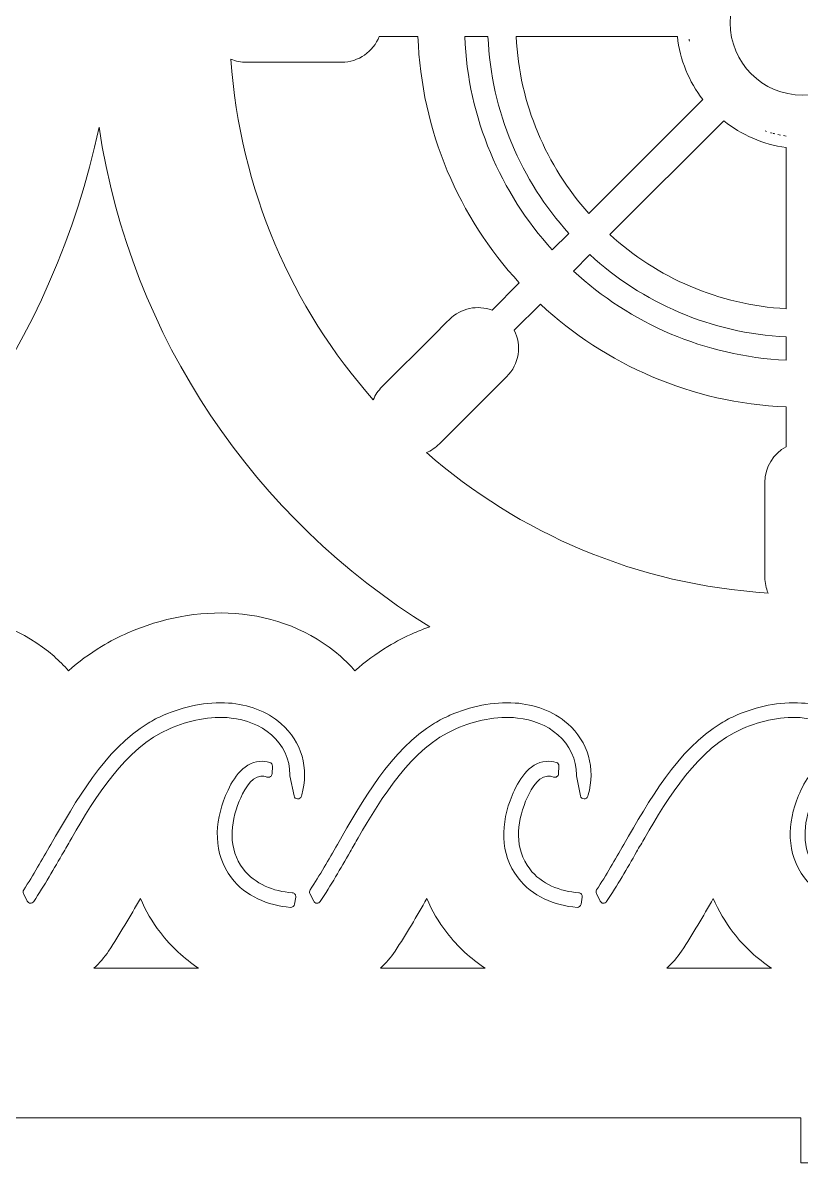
# Model space of a CAD drawing. Header units: millimetres. Extents: x -1460 to 1460, y -777 to 775.
# Drawn here: x -187.2 to -135.2, y 333 to 409.3 of the extents above; entities that cross this region are included whole.
import ezdxf

# ---------------------------------------------------------------- set-up
doc = ezdxf.new("R2010")
doc.units = ezdxf.units.MM
doc.header["$MEASUREMENT"] = 0
doc.layers.add('Camada 1', color=7, linetype='Continuous')

msp = doc.modelspace()

# ---------------------------------------------------------------- linework, layer by layer
at = {"layer": 'Camada 1', "color": 250, "lineweight": 20}
for points, knots in [([(-78.2431, 446.6045), (-78.2431, 446.6045), (-78.2464, 446.6045), (-78.2464, 446.6045), (-78.2464, 446.6045), (-78.2464, 446.6045), (-78.2465, 446.8754), (-78.2465, 446.8754), (-78.2465, 446.8754), (-182.8807, 476.215), (-287.6544, 476.1247), (-392.2509, 446.6045), (-392.2509, 446.6045), (-392.2509, 446.6045), (-392.2578, 432.6336), (-392.2578, 432.6336), (-392.2578, 432.6336), (-392.2578, 432.6336), (-392.2509, 432.6356), (-392.2509, 432.6356), (-392.2509, 432.6356), (-392.2509, 432.6356), (-392.2509, 423.3018), (-392.2509, 423.3018), (-392.2509, 423.3018), (-392.2509, 423.3018), (-389.2361, 423.3018), (-389.2361, 423.3018), (-389.2361, 423.3018), (-389.2361, 423.3018), (-389.2361, 407.36), (-389.2361, 407.36), (-389.2361, 407.36), (-389.2361, 407.36), (-389.2361, 396.8079), (-389.2361, 396.8079), (-389.2361, 396.8079), (-389.2361, 396.8079), (-389.2361, 373.2177), (-389.2361, 373.2177), (-389.2361, 373.2177), (-389.2361, 373.2177), (-389.2361, 367.2369), (-389.2361, 367.2369), (-389.2361, 367.2369), (-389.2361, 367.2369), (-392.1851, 367.2369), (-392.1851, 367.2369), (-392.1851, 367.2369), (-392.1851, 367.2369), (-392.1863, 367.235), (-392.1863, 367.235), (-392.1863, 367.235), (-392.1863, 367.235), (-392.1875, 367.2331), (-392.1875, 367.2331), (-392.1875, 367.2331), (-392.1875, 367.2331), (-392.1886, 367.2312), (-392.1886, 367.2312), (-392.1886, 367.2312), (-392.1886, 367.2312), (-392.1898, 367.2293), (-392.1898, 367.2293), (-392.1898, 367.2293), (-392.1898, 367.2293), (-392.191, 367.2274), (-392.191, 367.2274), (-392.191, 367.2274), (-392.191, 367.2274), (-392.1922, 367.2255), (-392.1922, 367.2255), (-392.1922, 367.2255), (-392.1922, 367.2255), (-392.1934, 367.2236), (-392.1934, 367.2236), (-392.1934, 367.2236), (-392.1934, 367.2236), (-392.1946, 367.2218), (-392.1946, 367.2218), (-392.1946, 367.2218), (-392.1946, 367.2218), (-392.1957, 367.2199), (-392.1957, 367.2199), (-392.1957, 367.2199), (-392.1957, 367.2199), (-392.1969, 367.218), (-392.1969, 367.218), (-392.1969, 367.218), (-392.1969, 367.218), (-392.1981, 367.2161), (-392.1981, 367.2161), (-392.1981, 367.2161), (-392.1981, 367.2161), (-392.1993, 367.2142), (-392.1993, 367.2142), (-392.1993, 367.2142), (-392.1993, 367.2142), (-392.2005, 367.2123), (-392.2005, 367.2123), (-392.2005, 367.2123), (-392.2005, 367.2123), (-392.2016, 367.2104), (-392.2016, 367.2104), (-392.2016, 367.2104), (-392.2016, 367.2104), (-392.2028, 367.2085), (-392.2028, 367.2085), (-392.2028, 367.2085), (-392.2028, 367.2085), (-392.204, 367.2066), (-392.204, 367.2066), (-392.204, 367.2066), (-392.204, 367.2066), (-392.2052, 367.2047), (-392.2052, 367.2047), (-392.2052, 367.2047), (-392.2052, 367.2047), (-392.2064, 367.2028), (-392.2064, 367.2028), (-392.2064, 367.2028), (-392.2064, 367.2028), (-392.2087, 367.1991), (-392.2087, 367.1991), (-392.2087, 367.1991), (-392.2087, 367.1991), (-392.2099, 367.1972), (-392.2099, 367.1972), (-392.2099, 367.1972), (-392.2099, 367.1972), (-392.2111, 367.1953), (-392.2111, 367.1953), (-392.2111, 367.1953), (-392.2111, 367.1953), (-392.2123, 367.1934), (-392.2123, 367.1934), (-392.2123, 367.1934), (-392.2123, 367.1934), (-392.2135, 367.1915), (-392.2135, 367.1915), (-392.2135, 367.1915), (-392.2135, 367.1915), (-392.2182, 367.1839), (-392.2182, 367.1839), (-392.2182, 367.1839), (-392.2182, 367.1839), (-392.2194, 367.182), (-392.2194, 367.182), (-392.2194, 367.182), (-392.2194, 367.182), (-392.2206, 367.1801), (-392.2206, 367.1801), (-392.2206, 367.1801), (-392.2206, 367.1801), (-392.2229, 367.1764), (-392.2229, 367.1764), (-392.2229, 367.1764), (-392.2229, 367.1764), (-392.2241, 367.1745), (-392.2241, 367.1745), (-392.2241, 367.1745), (-392.2241, 367.1745), (-392.2253, 367.1726), (-392.2253, 367.1726), (-392.2253, 367.1726), (-392.2253, 367.1726), (-392.2265, 367.1707), (-392.2265, 367.1707), (-392.2265, 367.1707), (-392.2265, 367.1707), (-392.2277, 367.1688), (-392.2277, 367.1688), (-392.2277, 367.1688), (-392.2277, 367.1688), (-392.2336, 367.1594), (-392.2336, 367.1594), (-392.2336, 367.1594), (-392.2336, 367.1594), (-392.2348, 367.1575), (-392.2348, 367.1575), (-392.2348, 367.1575), (-392.2348, 367.1575), (-392.236, 367.1556), (-392.236, 367.1556), (-392.236, 367.1556), (-392.236, 367.1556), (-392.2407, 367.148), (-392.2407, 367.148), (-392.2407, 367.148), (-392.2407, 367.148), (-392.2419, 367.1461), (-392.2419, 367.1461), (-392.2419, 367.1461), (-392.2419, 367.1461), (-392.2431, 367.1442), (-392.2431, 367.1442), (-392.2431, 367.1442), (-392.2431, 367.1442), (-392.2443, 367.1423), (-392.2443, 367.1423), (-392.2443, 367.1423), (-392.2443, 367.1423), (-392.2454, 367.1405), (-392.2454, 367.1405), (-392.2454, 367.1405), (-392.2454, 367.1405), (-392.2466, 367.1386), (-392.2466, 367.1386), (-392.2466, 367.1386), (-392.2466, 367.1386), (-392.2478, 367.1367), (-392.2478, 367.1367), (-392.2478, 367.1367), (-392.2478, 367.1367), (-392.249, 367.1348), (-392.249, 367.1348), (-392.249, 367.1348), (-392.249, 367.1348), (-392.2502, 367.1329), (-392.2502, 367.1329), (-392.2502, 367.1329), (-392.2502, 367.1329), (-392.2509, 367.1319), (-392.2509, 367.1319), (-392.2509, 367.1319), (-392.2509, 367.1319), (-392.2509, 367.1318), (-392.2509, 367.1318), (-392.2509, 367.1318), (-392.2509, 367.1318), (-392.2609, 367.1159), (-392.2609, 367.1159), (-392.2609, 367.1159), (-392.2609, 367.1159), (-392.2538, 358.9358), (-392.2538, 358.9358), (-392.2538, 358.9358), (-392.2538, 358.9358), (-392.2509, 358.939), (-392.2509, 358.939), (-392.2509, 358.939), (-392.2509, 358.939), (-392.2509, 350.9979), (-392.2509, 350.9979), (-392.2509, 350.9979), (-392.2509, 350.9979), (-392.2517, 350.9979), (-392.2517, 350.9979), (-392.2517, 350.9979), (-392.2517, 350.9979), (-392.2509, 350.0773), (-392.2509, 350.0773), (-392.2509, 350.0773), (-392.2509, 350.0773), (-392.2509, 332.9659), (-392.2509, 332.9659), (-392.2509, 332.9659), (-392.2509, 332.9659), (-389.236, 332.9659), (-389.236, 332.9659), (-389.236, 332.9659), (-389.236, 332.9659), (-389.236, 332.9518), (-389.236, 332.9518), (-389.236, 332.9518), (-389.236, 332.9518), (-335.236, 333.0523), (-335.236, 333.0523), (-335.236, 333.0523), (-335.236, 333.0523), (-335.236, 336.0523), (-335.236, 336.0523), (-335.236, 336.0523), (-335.236, 336.0523), (-235.2485, 336.0586), (-235.2485, 336.0586), (-235.2485, 336.0586), (-235.2485, 336.0586), (-135.261, 336.0523), (-135.261, 336.0523), (-135.261, 336.0523), (-135.261, 336.0523), (-135.261, 333.0523), (-135.261, 333.0523), (-135.261, 333.0523), (-135.261, 333.0523), (-86.2484, 333.0521), (-86.2484, 333.0521), (-86.2484, 333.0521), (-86.2484, 333.0521), (-86.2484, 332.9659), (-86.2484, 332.9659), (-86.2484, 332.9659), (-86.2484, 332.9659), (-78.2431, 332.9659), (-78.2431, 332.9659), (-78.2431, 332.9659), (-78.2431, 332.9659), (-78.2431, 359.3967), (-78.2431, 359.3967), (-78.2431, 359.3967), (-78.2431, 359.3967), (-78.2364, 367.1159), (-78.2364, 367.1159), (-78.2364, 367.1159), (-78.2364, 367.1159), (-78.2431, 367.1265), (-78.2431, 367.1265), (-78.2431, 367.1265), (-78.2431, 367.1265), (-78.2431, 367.1319), (-78.2431, 367.1319), (-78.2431, 367.1319), (-78.2431, 367.1319), (-78.3089, 367.2369), (-78.3089, 367.2369), (-78.3089, 367.2369), (-78.3089, 367.2369), (-78.3122, 367.2369), (-78.3122, 367.2369), (-78.3122, 367.2369), (-78.3122, 367.2369), (-78.3779, 367.3427), (-78.3779, 367.3427), (-78.3779, 367.3427), (-78.3779, 367.3427), (-81.2579, 367.3427), (-81.2579, 367.3427), (-81.2579, 367.3427), (-81.2579, 367.3427), (-81.2579, 373.2177), (-81.2579, 373.2177), (-81.2579, 373.2177), (-81.2579, 373.2177), (-81.2579, 396.8079), (-81.2579, 396.8079), (-81.2579, 396.8079), (-81.2579, 396.8079), (-81.2579, 407.36), (-81.2579, 407.36), (-81.2579, 407.36), (-81.2579, 407.36), (-81.2579, 423.3018), (-81.2579, 423.3018), (-81.2579, 423.3018), (-81.2579, 423.3018), (-78.2431, 423.3018), (-78.2431, 423.3018), (-78.2431, 423.3018), (-78.2431, 423.3018), (-78.2431, 432.9062), (-78.2431, 432.9062), (-78.2431, 432.9062), (-78.2431, 432.9062), (-78.2396, 432.9052), (-78.2396, 432.9052), (-78.2396, 432.9052), (-78.2396, 432.9052), (-78.2431, 439.9915), (-78.2431, 439.9915), (-78.2431, 439.9915), (-78.2431, 439.9915), (-78.2431, 446.6045), (-78.2431, 446.6045)], [0, 0, 0, 0, 0.0108696, 0.0108696, 0.0108696, 0.0108696, 0.0217391, 0.0217391, 0.0217391, 0.0217391, 0.0326087, 0.0326087, 0.0326087, 0.0326087, 0.0434783, 0.0434783, 0.0434783, 0.0434783, 0.0543478, 0.0543478, 0.0543478, 0.0543478, 0.0652174, 0.0652174, 0.0652174, 0.0652174, 0.076087, 0.076087, 0.076087, 0.076087, 0.0869565, 0.0869565, 0.0869565, 0.0869565, 0.0978261, 0.0978261, 0.0978261, 0.0978261, 0.1086957, 0.1086957, 0.1086957, 0.1086957, 0.1195652, 0.1195652, 0.1195652, 0.1195652, 0.1304348, 0.1304348, 0.1304348, 0.1304348, 0.1413043, 0.1413043, 0.1413043, 0.1413043, 0.1521739, 0.1521739, 0.1521739, 0.1521739, 0.1630435, 0.1630435, 0.1630435, 0.1630435, 0.173913, 0.173913, 0.173913, 0.173913, 0.1847826, 0.1847826, 0.1847826, 0.1847826, 0.1956522, 0.1956522, 0.1956522, 0.1956522, 0.2065217, 0.2065217, 0.2065217, 0.2065217, 0.2173913, 0.2173913, 0.2173913, 0.2173913, 0.2282609, 0.2282609, 0.2282609, 0.2282609, 0.2391304, 0.2391304, 0.2391304, 0.2391304, 0.25, 0.25, 0.25, 0.25, 0.2608696, 0.2608696, 0.2608696, 0.2608696, 0.2717391, 0.2717391, 0.2717391, 0.2717391, 0.2826087, 0.2826087, 0.2826087, 0.2826087, 0.2934783, 0.2934783, 0.2934783, 0.2934783, 0.3043478, 0.3043478, 0.3043478, 0.3043478, 0.3152174, 0.3152174, 0.3152174, 0.3152174, 0.326087, 0.326087, 0.326087, 0.326087, 0.3369565, 0.3369565, 0.3369565, 0.3369565, 0.3478261, 0.3478261, 0.3478261, 0.3478261, 0.3586957, 0.3586957, 0.3586957, 0.3586957, 0.3695652, 0.3695652, 0.3695652, 0.3695652, 0.3804348, 0.3804348, 0.3804348, 0.3804348, 0.3913043, 0.3913043, 0.3913043, 0.3913043, 0.4021739, 0.4021739, 0.4021739, 0.4021739, 0.4130435, 0.4130435, 0.4130435, 0.4130435, 0.423913, 0.423913, 0.423913, 0.423913, 0.4347826, 0.4347826, 0.4347826, 0.4347826, 0.4456522, 0.4456522, 0.4456522, 0.4456522, 0.4565217, 0.4565217, 0.4565217, 0.4565217, 0.4673913, 0.4673913, 0.4673913, 0.4673913, 0.4782609, 0.4782609, 0.4782609, 0.4782609, 0.4891304, 0.4891304, 0.4891304, 0.4891304, 0.5, 0.5, 0.5, 0.5, 0.5108696, 0.5108696, 0.5108696, 0.5108696, 0.5217391, 0.5217391, 0.5217391, 0.5217391, 0.5326087, 0.5326087, 0.5326087, 0.5326087, 0.5434783, 0.5434783, 0.5434783, 0.5434783, 0.5543478, 0.5543478, 0.5543478, 0.5543478, 0.5652174, 0.5652174, 0.5652174, 0.5652174, 0.576087, 0.576087, 0.576087, 0.576087, 0.5869565, 0.5869565, 0.5869565, 0.5869565, 0.5978261, 0.5978261, 0.5978261, 0.5978261, 0.6086957, 0.6086957, 0.6086957, 0.6086957, 0.6195652, 0.6195652, 0.6195652, 0.6195652, 0.6304348, 0.6304348, 0.6304348, 0.6304348, 0.6413043, 0.6413043, 0.6413043, 0.6413043, 0.6521739, 0.6521739, 0.6521739, 0.6521739, 0.6630435, 0.6630435, 0.6630435, 0.6630435, 0.673913, 0.673913, 0.673913, 0.673913, 0.6847826, 0.6847826, 0.6847826, 0.6847826, 0.6956522, 0.6956522, 0.6956522, 0.6956522, 0.7065217, 0.7065217, 0.7065217, 0.7065217, 0.7173913, 0.7173913, 0.7173913, 0.7173913, 0.7282609, 0.7282609, 0.7282609, 0.7282609, 0.7391304, 0.7391304, 0.7391304, 0.7391304, 0.75, 0.75, 0.75, 0.75, 0.7608696, 0.7608696, 0.7608696, 0.7608696, 0.7717391, 0.7717391, 0.7717391, 0.7717391, 0.7826087, 0.7826087, 0.7826087, 0.7826087, 0.7934783, 0.7934783, 0.7934783, 0.7934783, 0.8043478, 0.8043478, 0.8043478, 0.8043478, 0.8152174, 0.8152174, 0.8152174, 0.8152174, 0.826087, 0.826087, 0.826087, 0.826087, 0.8369565, 0.8369565, 0.8369565, 0.8369565, 0.8478261, 0.8478261, 0.8478261, 0.8478261, 0.8586957, 0.8586957, 0.8586957, 0.8586957, 0.8695652, 0.8695652, 0.8695652, 0.8695652, 0.8804348, 0.8804348, 0.8804348, 0.8804348, 0.8913043, 0.8913043, 0.8913043, 0.8913043, 0.9021739, 0.9021739, 0.9021739, 0.9021739, 0.9130435, 0.9130435, 0.9130435, 0.9130435, 0.923913, 0.923913, 0.923913, 0.923913, 0.9347826, 0.9347826, 0.9347826, 0.9347826, 0.9456522, 0.9456522, 0.9456522, 0.9456522, 0.9565217, 0.9565217, 0.9565217, 0.9565217, 0.9673913, 0.9673913, 0.9673913, 0.9673913, 0.9782609, 0.9782609, 0.9782609, 0.9782609, 1, 1, 1, 1]), ([(-135.1557, 404.4297), (-135.1557, 404.4297), (-135.1557, 404.4297), (-135.1557, 404.4297), (-135.1557, 404.4297), (-132.4867, 404.4297), (-130.3227, 406.5936), (-130.3227, 409.2627), (-130.3227, 409.2627), (-130.3227, 411.9318), (-132.4867, 414.0949), (-135.1557, 414.0949), (-135.1557, 414.0949), (-137.824, 414.0949), (-139.9879, 411.9318), (-139.9879, 409.2627), (-139.9879, 409.2627), (-139.9879, 406.5936), (-137.824, 404.4297), (-135.1557, 404.4297)], [0, 0, 0, 0, 0.1666667, 0.1666667, 0.1666667, 0.1666667, 0.3333333, 0.3333333, 0.3333333, 0.3333333, 0.5, 0.5, 0.5, 0.5, 0.6666667, 0.6666667, 0.6666667, 0.6666667, 1, 1, 1, 1]), ([(-173.3357, 406.8292), (-172.7517, 398.1208), (-169.2635, 390.2084), (-163.8294, 384.0532), (-163.8294, 384.0532), (-163.6974, 384.3743), (-163.501, 384.6751), (-163.2402, 384.9359), (-163.2402, 384.9359), (-163.2402, 384.9359), (-159.7876, 388.3876), (-159.7876, 388.3876), (-159.7876, 388.3876), (-159.7876, 388.3876), (-159.7884, 388.3885), (-159.7884, 388.3885), (-159.7884, 388.3885), (-159.7884, 388.3885), (-158.9303, 389.2451), (-158.9303, 389.2451), (-158.9303, 389.2451), (-158.9303, 389.2451), (-158.93, 389.2449), (-158.93, 389.2449), (-158.93, 389.2449), (-158.93, 389.2449), (-158.7454, 389.4294), (-158.7454, 389.4294), (-158.7454, 389.4294), (-157.9749, 390.2), (-156.8556, 390.4086), (-155.8955, 390.0551), (-155.8955, 390.0551), (-155.8955, 390.0551), (-154.0726, 391.8782), (-154.0726, 391.8782), (-154.0726, 391.8782), (-158.0918, 396.2472), (-160.6193, 402.0079), (-160.8429, 408.3448), (-160.8429, 408.3448), (-160.8429, 408.3448), (-163.4321, 408.3448), (-163.4321, 408.3448), (-163.4321, 408.3448), (-163.8264, 407.3389), (-164.8053, 406.6265), (-165.9523, 406.6265), (-165.9523, 406.6265), (-165.9523, 406.6265), (-167.4255, 406.6265), (-167.4255, 406.6265), (-167.4255, 406.6265), (-167.4255, 406.6265), (-172.2353, 406.6265), (-172.2353, 406.6265), (-172.2353, 406.6265), (-172.2353, 406.6265), (-172.3064, 406.6265), (-172.3064, 406.6265), (-172.3064, 406.6265), (-172.6708, 406.6265), (-173.0184, 406.6986), (-173.3357, 406.8292)], [0, 0, 0, 0, 0.0588235, 0.0588235, 0.0588235, 0.0588235, 0.1176471, 0.1176471, 0.1176471, 0.1176471, 0.1764706, 0.1764706, 0.1764706, 0.1764706, 0.2352941, 0.2352941, 0.2352941, 0.2352941, 0.2941176, 0.2941176, 0.2941176, 0.2941176, 0.3529412, 0.3529412, 0.3529412, 0.3529412, 0.4117647, 0.4117647, 0.4117647, 0.4117647, 0.4705882, 0.4705882, 0.4705882, 0.4705882, 0.5294118, 0.5294118, 0.5294118, 0.5294118, 0.5882353, 0.5882353, 0.5882353, 0.5882353, 0.6470588, 0.6470588, 0.6470588, 0.6470588, 0.7058824, 0.7058824, 0.7058824, 0.7058824, 0.7647059, 0.7647059, 0.7647059, 0.7647059, 0.8235294, 0.8235294, 0.8235294, 0.8235294, 0.8823529, 0.8823529, 0.8823529, 0.8823529, 1, 1, 1, 1]), ([(-151.8652, 394.0856), (-151.8652, 394.0856), (-150.7663, 395.1846), (-150.7663, 395.1846), (-150.7663, 395.1846), (-153.9419, 398.703), (-155.9483, 403.2958), (-156.1663, 408.3448), (-156.1663, 408.3448), (-156.1663, 408.3448), (-157.7191, 408.3448), (-157.7191, 408.3448), (-157.7191, 408.3448), (-157.4989, 402.868), (-155.3211, 397.8865), (-151.8652, 394.0856)], [0, 0, 0, 0, 0.2, 0.2, 0.2, 0.2, 0.4, 0.4, 0.4, 0.4, 0.6, 0.6, 0.6, 0.6, 1, 1, 1, 1]), ([(-141.8121, 404.1391), (-142.7306, 405.3298), (-143.3373, 406.773), (-143.5091, 408.3448), (-143.5091, 408.3448), (-143.5091, 408.3448), (-154.2785, 408.3448), (-154.2785, 408.3448), (-154.2785, 408.3448), (-154.0636, 403.8158), (-152.2666, 399.6945), (-149.4303, 396.5207), (-149.4303, 396.5207), (-149.4303, 396.5207), (-141.8121, 404.1391), (-141.8121, 404.1391)], [0, 0, 0, 0, 0.2, 0.2, 0.2, 0.2, 0.4, 0.4, 0.4, 0.4, 0.6, 0.6, 0.6, 0.6, 1, 1, 1, 1]), ([(-142.7272, 408.1714), (-142.7207, 408.1255), (-142.7138, 408.0798), (-142.7063, 408.0341), (-142.7063, 408.0341), (-142.7138, 408.0798), (-142.7207, 408.1255), (-142.7272, 408.1714)], [0, 0, 0, 0, 0.3333333, 0.3333333, 0.3333333, 0.3333333, 1, 1, 1, 1]), ([(-182.1529, 402.2798), (-180.0271, 388.1665), (-171.7094, 376.0831), (-160.055, 368.8824), (-160.055, 368.8824), (-160.4037, 368.7578), (-160.7481, 368.6217), (-161.0874, 368.4748), (-161.0874, 368.4748), (-161.6934, 368.2124), (-162.2808, 367.9075), (-162.8455, 367.565), (-162.8455, 367.565), (-163.6465, 367.0792), (-164.3793, 366.5361), (-165.0574, 365.9467), (-165.0574, 365.9467), (-165.3542, 366.2834), (-165.675, 366.6043), (-166.0191, 366.9068), (-166.0191, 366.9068), (-167.9865, 368.6365), (-170.4623, 369.5818), (-173.0626, 369.7695), (-173.0626, 369.7695), (-175.5126, 369.9464), (-177.9823, 369.4477), (-180.2289, 368.4748), (-180.2289, 368.4748), (-180.8349, 368.2124), (-181.4223, 367.9075), (-181.987, 367.565), (-181.987, 367.565), (-182.788, 367.0792), (-183.5208, 366.5361), (-184.1988, 365.9467), (-184.1988, 365.9467), (-184.4957, 366.2835), (-184.8165, 366.6043), (-185.1606, 366.9068), (-185.1606, 366.9068), (-187.128, 368.6365), (-189.6038, 369.5818), (-192.2041, 369.7695), (-192.2041, 369.7695), (-194.6541, 369.9464), (-197.1239, 369.4477), (-199.3705, 368.4748), (-199.3705, 368.4748), (-199.9765, 368.2123), (-200.5639, 367.9075), (-201.1285, 367.565), (-201.1285, 367.565), (-201.9295, 367.0792), (-202.6623, 366.5362), (-203.3403, 365.9468), (-203.3403, 365.9468), (-203.6372, 366.2835), (-203.958, 366.6043), (-204.302, 366.9068), (-204.302, 366.9068), (-204.7985, 367.3433), (-205.3273, 367.7299), (-205.8824, 368.0669), (-205.8824, 368.0669), (-193.9106, 375.7385), (-185.1742, 387.9649), (-182.1529, 402.2798)], [0, 0, 0, 0, 0.0555556, 0.0555556, 0.0555556, 0.0555556, 0.1111111, 0.1111111, 0.1111111, 0.1111111, 0.1666667, 0.1666667, 0.1666667, 0.1666667, 0.2222222, 0.2222222, 0.2222222, 0.2222222, 0.2777778, 0.2777778, 0.2777778, 0.2777778, 0.3333333, 0.3333333, 0.3333333, 0.3333333, 0.3888889, 0.3888889, 0.3888889, 0.3888889, 0.4444444, 0.4444444, 0.4444444, 0.4444444, 0.5, 0.5, 0.5, 0.5, 0.5555556, 0.5555556, 0.5555556, 0.5555556, 0.6111111, 0.6111111, 0.6111111, 0.6111111, 0.6666667, 0.6666667, 0.6666667, 0.6666667, 0.7222222, 0.7222222, 0.7222222, 0.7222222, 0.7777778, 0.7777778, 0.7777778, 0.7777778, 0.8333333, 0.8333333, 0.8333333, 0.8333333, 0.8888889, 0.8888889, 0.8888889, 0.8888889, 1, 1, 1, 1]), ([(-136.2402, 400.9282), (-137.8056, 401.1309), (-139.2372, 401.7663), (-140.4113, 402.71), (-140.4113, 402.71), (-140.4113, 402.71), (-148.0214, 395.0994), (-148.0214, 395.0994), (-148.0214, 395.0994), (-144.87, 392.2342), (-140.7624, 390.4032), (-136.2402, 390.1494), (-136.2402, 390.1494), (-136.2402, 390.1494), (-136.2402, 400.9282), (-136.2402, 400.9282)], [0, 0, 0, 0, 0.2, 0.2, 0.2, 0.2, 0.4, 0.4, 0.4, 0.4, 0.6, 0.6, 0.6, 0.6, 1, 1, 1, 1]), ([(-137.6533, 402.031), (-137.6181, 402.0188), (-137.5826, 402.0069), (-137.5471, 401.9953), (-137.5471, 401.9953), (-137.5471, 401.9953), (-137.6533, 402.031), (-137.6533, 402.031)], [0, 0, 0, 0, 0.3333333, 0.3333333, 0.3333333, 0.3333333, 1, 1, 1, 1]), ([(-137.2979, 401.918), (-137.2575, 401.9063), (-137.217, 401.8948), (-137.1763, 401.8838), (-137.1763, 401.8838), (-137.217, 401.8948), (-137.2575, 401.9064), (-137.2979, 401.918)], [0, 0, 0, 0, 0.3333333, 0.3333333, 0.3333333, 0.3333333, 1, 1, 1, 1]), ([(-137.1151, 401.8674), (-137.0743, 401.8565), (-137.0334, 401.8461), (-136.9925, 401.836), (-136.9925, 401.836), (-137.0334, 401.8461), (-137.0743, 401.8565), (-137.1151, 401.8674)], [0, 0, 0, 0, 0.3333333, 0.3333333, 0.3333333, 0.3333333, 1, 1, 1, 1]), ([(-136.7952, 401.7903), (-136.7395, 401.7781), (-136.6837, 401.7665), (-136.6276, 401.7555), (-136.6276, 401.7555), (-136.6836, 401.7665), (-136.7395, 401.7781), (-136.7952, 401.7903)], [0, 0, 0, 0, 0.3333333, 0.3333333, 0.3333333, 0.3333333, 1, 1, 1, 1]), ([(-136.4273, 401.7192), (-136.3652, 401.7089), (-136.3028, 401.6993), (-136.2402, 401.6903), (-136.2402, 401.6903), (-136.3028, 401.6992), (-136.3652, 401.7089), (-136.4273, 401.7192)], [0, 0, 0, 0, 0.3333333, 0.3333333, 0.3333333, 0.3333333, 1, 1, 1, 1]), ([(-136.2402, 386.7057), (-136.2402, 386.7057), (-136.2402, 388.2586), (-136.2402, 388.2586), (-136.2402, 388.2586), (-141.2828, 388.5161), (-145.8619, 390.558), (-149.3572, 393.7637), (-149.3572, 393.7637), (-149.3572, 393.7637), (-150.4543, 392.6664), (-150.4543, 392.6664), (-150.4543, 392.6664), (-146.6761, 389.1812), (-141.7101, 386.9655), (-136.2402, 386.7057)], [0, 0, 0, 0, 0.2, 0.2, 0.2, 0.2, 0.4, 0.4, 0.4, 0.4, 0.6, 0.6, 0.6, 0.6, 1, 1, 1, 1]), ([(-160.2826, 380.5236), (-154.1005, 375.1253), (-146.1716, 371.6782), (-137.4547, 371.1402), (-137.4547, 371.1402), (-137.5886, 371.4609), (-137.6626, 371.8129), (-137.6626, 372.1821), (-137.6626, 372.1821), (-137.6626, 372.1821), (-137.662, 377.0639), (-137.662, 377.0639), (-137.662, 377.0639), (-137.662, 377.0639), (-137.6626, 377.0639), (-137.6626, 377.0639), (-137.6626, 377.0639), (-137.6626, 377.0639), (-137.6626, 378.2755), (-137.6626, 378.2755), (-137.6626, 378.2755), (-137.6626, 378.2755), (-137.6619, 378.2755), (-137.6619, 378.2755), (-137.6619, 378.2755), (-137.6619, 378.2755), (-137.6619, 378.5369), (-137.6619, 378.5369), (-137.6619, 378.5369), (-137.6619, 379.5668), (-137.0869, 380.462), (-136.2402, 380.9194), (-136.2402, 380.9194), (-136.2402, 380.9194), (-136.2402, 383.5823), (-136.2402, 383.5823), (-136.2402, 383.5823), (-142.5702, 383.8465), (-148.3156, 386.4106), (-152.6617, 390.4589), (-152.6617, 390.4589), (-152.6617, 390.4589), (-154.405, 388.7156), (-154.405, 388.7156), (-154.405, 388.7156), (-153.9041, 387.7037), (-154.075, 386.4436), (-154.9179, 385.6011), (-154.9179, 385.6011), (-154.9179, 385.6011), (-155.7785, 384.7406), (-155.7785, 384.7406), (-155.7785, 384.7406), (-155.7785, 384.7406), (-155.9597, 384.5588), (-155.9597, 384.5588), (-155.9597, 384.5588), (-155.9597, 384.5588), (-155.9598, 384.5591), (-155.9598, 384.5591), (-155.9598, 384.5591), (-155.9598, 384.5591), (-159.4107, 381.1082), (-159.4107, 381.1082), (-159.4107, 381.1082), (-159.6686, 380.8504), (-159.9657, 380.6556), (-160.2826, 380.5236)], [0, 0, 0, 0, 0.0555556, 0.0555556, 0.0555556, 0.0555556, 0.1111111, 0.1111111, 0.1111111, 0.1111111, 0.1666667, 0.1666667, 0.1666667, 0.1666667, 0.2222222, 0.2222222, 0.2222222, 0.2222222, 0.2777778, 0.2777778, 0.2777778, 0.2777778, 0.3333333, 0.3333333, 0.3333333, 0.3333333, 0.3888889, 0.3888889, 0.3888889, 0.3888889, 0.4444444, 0.4444444, 0.4444444, 0.4444444, 0.5, 0.5, 0.5, 0.5, 0.5555556, 0.5555556, 0.5555556, 0.5555556, 0.6111111, 0.6111111, 0.6111111, 0.6111111, 0.6666667, 0.6666667, 0.6666667, 0.6666667, 0.7222222, 0.7222222, 0.7222222, 0.7222222, 0.7777778, 0.7777778, 0.7777778, 0.7777778, 0.8333333, 0.8333333, 0.8333333, 0.8333333, 0.8888889, 0.8888889, 0.8888889, 0.8888889, 1, 1, 1, 1]), ([(-187.187, 351.2888), (-186.5447, 352.2817), (-185.9573, 353.3085), (-185.3674, 354.3329), (-185.3674, 354.3329), (-183.7139, 357.2052), (-181.7799, 360.6732), (-178.8754, 362.4349), (-178.8754, 362.4349), (-178.5443, 362.6357), (-178.2001, 362.8149), (-177.8446, 362.9689), (-177.8446, 362.9689), (-176.4864, 363.557), (-174.9784, 363.8922), (-173.4946, 363.7851), (-173.4946, 363.7851), (-172.2065, 363.6921), (-170.9597, 363.2614), (-169.981, 362.4008), (-169.981, 362.4008), (-168.6011, 361.1876), (-168.1039, 359.3949), (-168.6114, 357.6354), (-168.6114, 357.6354), (-168.6114, 357.6354), (-168.6347, 357.5544), (-168.6347, 357.5544), (-168.6347, 357.5544), (-168.6671, 357.4417), (-168.7692, 357.3683), (-168.8863, 357.3731), (-168.8863, 357.3731), (-169.0032, 357.378), (-169.0989, 357.4595), (-169.1219, 357.5743), (-169.1219, 357.5743), (-169.1219, 357.5743), (-169.3942, 358.9257), (-169.3942, 358.9257), (-169.3942, 358.9257), (-169.3978, 358.9434), (-169.3993, 358.9588), (-169.3992, 358.9769), (-169.3992, 358.9769), (-169.3919, 360.0266), (-169.8474, 360.9712), (-170.6318, 361.6608), (-170.6318, 361.6608), (-171.3722, 362.3117), (-172.3578, 362.6676), (-173.3276, 362.7807), (-173.3276, 362.7807), (-174.7354, 362.945), (-176.1635, 362.6225), (-177.453, 362.0643), (-177.453, 362.0643), (-180.4147, 360.7818), (-182.4169, 357.4526), (-183.9771, 354.7696), (-183.9771, 354.7696), (-184.1567, 354.4606), (-184.335, 354.1508), (-184.5133, 353.841), (-184.5133, 353.841), (-185.1601, 352.7179), (-185.8035, 351.5915), (-186.5183, 350.5097), (-186.5183, 350.5097), (-186.5692, 350.4326), (-186.6513, 350.3918), (-186.7435, 350.3976), (-186.7435, 350.3976), (-186.8357, 350.4033), (-186.9121, 350.4542), (-186.953, 350.5372), (-186.953, 350.5372), (-186.953, 350.5372), (-187.2013, 351.0415), (-187.2013, 351.0415), (-187.2013, 351.0415), (-187.2414, 351.1229), (-187.2362, 351.2124), (-187.187, 351.2888)], [0, 0, 0, 0, 0.0454545, 0.0454545, 0.0454545, 0.0454545, 0.0909091, 0.0909091, 0.0909091, 0.0909091, 0.1363636, 0.1363636, 0.1363636, 0.1363636, 0.1818182, 0.1818182, 0.1818182, 0.1818182, 0.2272727, 0.2272727, 0.2272727, 0.2272727, 0.2727273, 0.2727273, 0.2727273, 0.2727273, 0.3181818, 0.3181818, 0.3181818, 0.3181818, 0.3636364, 0.3636364, 0.3636364, 0.3636364, 0.4090909, 0.4090909, 0.4090909, 0.4090909, 0.4545455, 0.4545455, 0.4545455, 0.4545455, 0.5, 0.5, 0.5, 0.5, 0.5454545, 0.5454545, 0.5454545, 0.5454545, 0.5909091, 0.5909091, 0.5909091, 0.5909091, 0.6363636, 0.6363636, 0.6363636, 0.6363636, 0.6818182, 0.6818182, 0.6818182, 0.6818182, 0.7272727, 0.7272727, 0.7272727, 0.7272727, 0.7727273, 0.7727273, 0.7727273, 0.7727273, 0.8181818, 0.8181818, 0.8181818, 0.8181818, 0.8636364, 0.8636364, 0.8636364, 0.8636364, 0.9090909, 0.9090909, 0.9090909, 0.9090909, 1, 1, 1, 1]), ([(-168.0455, 351.2888), (-167.4033, 352.2817), (-166.8158, 353.3085), (-166.226, 354.3329), (-166.226, 354.3329), (-164.5724, 357.2052), (-162.6384, 360.6732), (-159.7339, 362.4349), (-159.7339, 362.4349), (-159.4028, 362.6357), (-159.0586, 362.8149), (-158.7031, 362.9689), (-158.7031, 362.9689), (-157.3449, 363.557), (-155.8369, 363.8922), (-154.3531, 363.7851), (-154.3531, 363.7851), (-153.0651, 363.6921), (-151.8182, 363.2614), (-150.8395, 362.4008), (-150.8395, 362.4008), (-149.4596, 361.1876), (-148.9624, 359.3949), (-149.4699, 357.6354), (-149.4699, 357.6354), (-149.4699, 357.6354), (-149.4933, 357.5544), (-149.4933, 357.5544), (-149.4933, 357.5544), (-149.5257, 357.4417), (-149.6277, 357.3683), (-149.7448, 357.3731), (-149.7448, 357.3731), (-149.8618, 357.378), (-149.9574, 357.4595), (-149.9805, 357.5743), (-149.9805, 357.5743), (-149.9805, 357.5743), (-150.2528, 358.9257), (-150.2528, 358.9257), (-150.2528, 358.9257), (-150.2563, 358.9434), (-150.2578, 358.9588), (-150.2577, 358.9769), (-150.2577, 358.9769), (-150.2505, 360.0266), (-150.706, 360.9712), (-151.4904, 361.6608), (-151.4904, 361.6608), (-152.2307, 362.3117), (-153.2164, 362.6676), (-154.1862, 362.7807), (-154.1862, 362.7807), (-155.5939, 362.945), (-157.022, 362.6225), (-158.3115, 362.0643), (-158.3115, 362.0643), (-161.2732, 360.7818), (-163.2754, 357.4526), (-164.8356, 354.7696), (-164.8356, 354.7696), (-165.0153, 354.4606), (-165.1936, 354.1508), (-165.3718, 353.841), (-165.3718, 353.841), (-166.0186, 352.7179), (-166.662, 351.5915), (-167.3768, 350.5097), (-167.3768, 350.5097), (-167.4277, 350.4326), (-167.5098, 350.3918), (-167.602, 350.3976), (-167.602, 350.3976), (-167.6942, 350.4033), (-167.7706, 350.4542), (-167.8115, 350.5372), (-167.8115, 350.5372), (-167.8115, 350.5372), (-168.0598, 351.0415), (-168.0598, 351.0415), (-168.0598, 351.0415), (-168.1, 351.1229), (-168.0947, 351.2124), (-168.0455, 351.2888)], [0, 0, 0, 0, 0.0454545, 0.0454545, 0.0454545, 0.0454545, 0.0909091, 0.0909091, 0.0909091, 0.0909091, 0.1363636, 0.1363636, 0.1363636, 0.1363636, 0.1818182, 0.1818182, 0.1818182, 0.1818182, 0.2272727, 0.2272727, 0.2272727, 0.2272727, 0.2727273, 0.2727273, 0.2727273, 0.2727273, 0.3181818, 0.3181818, 0.3181818, 0.3181818, 0.3636364, 0.3636364, 0.3636364, 0.3636364, 0.4090909, 0.4090909, 0.4090909, 0.4090909, 0.4545455, 0.4545455, 0.4545455, 0.4545455, 0.5, 0.5, 0.5, 0.5, 0.5454545, 0.5454545, 0.5454545, 0.5454545, 0.5909091, 0.5909091, 0.5909091, 0.5909091, 0.6363636, 0.6363636, 0.6363636, 0.6363636, 0.6818182, 0.6818182, 0.6818182, 0.6818182, 0.7272727, 0.7272727, 0.7272727, 0.7272727, 0.7727273, 0.7727273, 0.7727273, 0.7727273, 0.8181818, 0.8181818, 0.8181818, 0.8181818, 0.8636364, 0.8636364, 0.8636364, 0.8636364, 0.9090909, 0.9090909, 0.9090909, 0.9090909, 1, 1, 1, 1]), ([(-148.904, 351.2888), (-148.2618, 352.2817), (-147.6743, 353.3085), (-147.0845, 354.3329), (-147.0845, 354.3329), (-145.4309, 357.2052), (-143.4969, 360.6732), (-140.5924, 362.4349), (-140.5924, 362.4349), (-140.2613, 362.6357), (-139.9171, 362.8149), (-139.5616, 362.9689), (-139.5616, 362.9689), (-138.2034, 363.557), (-136.6954, 363.8922), (-135.2116, 363.7851), (-135.2116, 363.7851), (-133.9236, 363.6921), (-132.6768, 363.2614), (-131.698, 362.4008), (-131.698, 362.4008), (-130.3182, 361.1876), (-129.8209, 359.3949), (-130.3284, 357.6354), (-130.3284, 357.6354), (-130.3284, 357.6354), (-130.3518, 357.5544), (-130.3518, 357.5544), (-130.3518, 357.5544), (-130.3842, 357.4417), (-130.4862, 357.3683), (-130.6033, 357.3731), (-130.6033, 357.3731), (-130.7203, 357.378), (-130.8159, 357.4595), (-130.839, 357.5743), (-130.839, 357.5743), (-130.839, 357.5743), (-131.1113, 358.9257), (-131.1113, 358.9257), (-131.1113, 358.9257), (-131.1148, 358.9434), (-131.1163, 358.9588), (-131.1162, 358.9769), (-131.1162, 358.9769), (-131.109, 360.0266), (-131.5645, 360.9712), (-132.3489, 361.6608), (-132.3489, 361.6608), (-133.0892, 362.3117), (-134.0749, 362.6676), (-135.0447, 362.7807), (-135.0447, 362.7807), (-136.4524, 362.945), (-137.8806, 362.6225), (-139.17, 362.0643), (-139.17, 362.0643), (-142.1317, 360.7818), (-144.1339, 357.4526), (-145.6941, 354.7696), (-145.6941, 354.7696), (-145.8738, 354.4606), (-146.0521, 354.1508), (-146.2304, 353.841), (-146.2304, 353.841), (-146.8771, 352.7179), (-147.5205, 351.5915), (-148.2353, 350.5097), (-148.2353, 350.5097), (-148.2863, 350.4326), (-148.3683, 350.3918), (-148.4605, 350.3976), (-148.4605, 350.3976), (-148.5527, 350.4033), (-148.6291, 350.4542), (-148.67, 350.5372), (-148.67, 350.5372), (-148.67, 350.5372), (-148.9184, 351.0415), (-148.9184, 351.0415), (-148.9184, 351.0415), (-148.9585, 351.1229), (-148.9533, 351.2124), (-148.904, 351.2888)], [0, 0, 0, 0, 0.0454545, 0.0454545, 0.0454545, 0.0454545, 0.0909091, 0.0909091, 0.0909091, 0.0909091, 0.1363636, 0.1363636, 0.1363636, 0.1363636, 0.1818182, 0.1818182, 0.1818182, 0.1818182, 0.2272727, 0.2272727, 0.2272727, 0.2272727, 0.2727273, 0.2727273, 0.2727273, 0.2727273, 0.3181818, 0.3181818, 0.3181818, 0.3181818, 0.3636364, 0.3636364, 0.3636364, 0.3636364, 0.4090909, 0.4090909, 0.4090909, 0.4090909, 0.4545455, 0.4545455, 0.4545455, 0.4545455, 0.5, 0.5, 0.5, 0.5, 0.5454545, 0.5454545, 0.5454545, 0.5454545, 0.5909091, 0.5909091, 0.5909091, 0.5909091, 0.6363636, 0.6363636, 0.6363636, 0.6363636, 0.6818182, 0.6818182, 0.6818182, 0.6818182, 0.7272727, 0.7272727, 0.7272727, 0.7272727, 0.7727273, 0.7727273, 0.7727273, 0.7727273, 0.8181818, 0.8181818, 0.8181818, 0.8181818, 0.8636364, 0.8636364, 0.8636364, 0.8636364, 0.9090909, 0.9090909, 0.9090909, 0.9090909, 1, 1, 1, 1]), ([(-169.357, 350.1191), (-170.8754, 350.2433), (-172.3518, 350.8579), (-173.2985, 352.0893), (-173.2985, 352.0893), (-174.5461, 353.7122), (-174.4472, 355.7766), (-173.7003, 357.5918), (-173.7003, 357.5918), (-173.298, 358.569), (-172.5941, 359.785), (-171.4191, 359.8847), (-171.4191, 359.8847), (-171.1915, 359.904), (-170.9659, 359.8782), (-170.7468, 359.8157), (-170.7468, 359.8157), (-170.6327, 359.7831), (-170.5586, 359.6789), (-170.5649, 359.5605), (-170.5649, 359.5605), (-170.5649, 359.5605), (-170.5922, 359.0593), (-170.5922, 359.0593), (-170.5922, 359.0593), (-170.5966, 358.977), (-170.6362, 358.9081), (-170.7053, 358.8629), (-170.7053, 358.8629), (-170.7743, 358.8177), (-170.8534, 358.8088), (-170.9306, 358.8376), (-170.9306, 358.8376), (-171.0613, 358.8865), (-171.1999, 358.9142), (-171.3398, 358.9023), (-171.3398, 358.9023), (-172.0463, 358.8422), (-172.5546, 357.7869), (-172.789, 357.217), (-172.789, 357.217), (-173.3963, 355.7407), (-173.5411, 354.0221), (-172.5173, 352.6905), (-172.5173, 352.6905), (-171.7346, 351.6724), (-170.4899, 351.1927), (-169.2395, 351.0981), (-169.2395, 351.0981), (-169.1668, 351.0927), (-169.1063, 351.0604), (-169.0611, 351.003), (-169.0611, 351.003), (-169.016, 350.9457), (-168.9988, 350.8793), (-169.0107, 350.8074), (-169.0107, 350.8074), (-169.0107, 350.8074), (-169.0888, 350.3289), (-169.0888, 350.3289), (-169.0888, 350.3289), (-169.11, 350.1994), (-169.2264, 350.1084), (-169.357, 350.1191)], [0, 0, 0, 0, 0.0588235, 0.0588235, 0.0588235, 0.0588235, 0.1176471, 0.1176471, 0.1176471, 0.1176471, 0.1764706, 0.1764706, 0.1764706, 0.1764706, 0.2352941, 0.2352941, 0.2352941, 0.2352941, 0.2941176, 0.2941176, 0.2941176, 0.2941176, 0.3529412, 0.3529412, 0.3529412, 0.3529412, 0.4117647, 0.4117647, 0.4117647, 0.4117647, 0.4705882, 0.4705882, 0.4705882, 0.4705882, 0.5294118, 0.5294118, 0.5294118, 0.5294118, 0.5882353, 0.5882353, 0.5882353, 0.5882353, 0.6470588, 0.6470588, 0.6470588, 0.6470588, 0.7058824, 0.7058824, 0.7058824, 0.7058824, 0.7647059, 0.7647059, 0.7647059, 0.7647059, 0.8235294, 0.8235294, 0.8235294, 0.8235294, 0.8823529, 0.8823529, 0.8823529, 0.8823529, 1, 1, 1, 1]), ([(-150.2155, 350.1191), (-151.734, 350.2433), (-153.2103, 350.8579), (-154.1571, 352.0893), (-154.1571, 352.0893), (-155.4046, 353.7122), (-155.3058, 355.7766), (-154.5588, 357.5918), (-154.5588, 357.5918), (-154.1566, 358.569), (-153.4526, 359.785), (-152.2777, 359.8847), (-152.2777, 359.8847), (-152.05, 359.904), (-151.8245, 359.8782), (-151.6053, 359.8157), (-151.6053, 359.8157), (-151.4913, 359.7831), (-151.4171, 359.6789), (-151.4234, 359.5605), (-151.4234, 359.5605), (-151.4234, 359.5605), (-151.4507, 359.0593), (-151.4507, 359.0593), (-151.4507, 359.0593), (-151.4551, 358.977), (-151.4948, 358.9081), (-151.5638, 358.8629), (-151.5638, 358.8629), (-151.6328, 358.8177), (-151.7119, 358.8088), (-151.7891, 358.8376), (-151.7891, 358.8376), (-151.9198, 358.8865), (-152.0584, 358.9142), (-152.1983, 358.9023), (-152.1983, 358.9023), (-152.9048, 358.8422), (-153.4131, 357.7869), (-153.6475, 357.217), (-153.6475, 357.217), (-154.2548, 355.7407), (-154.3996, 354.0221), (-153.3758, 352.6905), (-153.3758, 352.6905), (-152.5931, 351.6724), (-151.3484, 351.1927), (-150.0981, 351.0981), (-150.0981, 351.0981), (-150.0253, 351.0927), (-149.9648, 351.0604), (-149.9197, 351.003), (-149.9197, 351.003), (-149.8745, 350.9457), (-149.8574, 350.8793), (-149.8692, 350.8074), (-149.8692, 350.8074), (-149.8692, 350.8074), (-149.9474, 350.3289), (-149.9474, 350.3289), (-149.9474, 350.3289), (-149.9685, 350.1994), (-150.0849, 350.1084), (-150.2155, 350.1191)], [0, 0, 0, 0, 0.0588235, 0.0588235, 0.0588235, 0.0588235, 0.1176471, 0.1176471, 0.1176471, 0.1176471, 0.1764706, 0.1764706, 0.1764706, 0.1764706, 0.2352941, 0.2352941, 0.2352941, 0.2352941, 0.2941176, 0.2941176, 0.2941176, 0.2941176, 0.3529412, 0.3529412, 0.3529412, 0.3529412, 0.4117647, 0.4117647, 0.4117647, 0.4117647, 0.4705882, 0.4705882, 0.4705882, 0.4705882, 0.5294118, 0.5294118, 0.5294118, 0.5294118, 0.5882353, 0.5882353, 0.5882353, 0.5882353, 0.6470588, 0.6470588, 0.6470588, 0.6470588, 0.7058824, 0.7058824, 0.7058824, 0.7058824, 0.7647059, 0.7647059, 0.7647059, 0.7647059, 0.8235294, 0.8235294, 0.8235294, 0.8235294, 0.8823529, 0.8823529, 0.8823529, 0.8823529, 1, 1, 1, 1]), ([(-131.0741, 350.1191), (-132.5925, 350.2433), (-134.0689, 350.8579), (-135.0156, 352.0893), (-135.0156, 352.0893), (-136.2631, 353.7122), (-136.1643, 355.7766), (-135.4173, 357.5918), (-135.4173, 357.5918), (-135.0151, 358.569), (-134.3112, 359.785), (-133.1362, 359.8847), (-133.1362, 359.8847), (-132.9085, 359.904), (-132.683, 359.8782), (-132.4639, 359.8157), (-132.4639, 359.8157), (-132.3498, 359.7831), (-132.2756, 359.6789), (-132.282, 359.5605), (-132.282, 359.5605), (-132.282, 359.5605), (-132.3092, 359.0593), (-132.3092, 359.0593), (-132.3092, 359.0593), (-132.3137, 358.977), (-132.3533, 358.9081), (-132.4223, 358.8629), (-132.4223, 358.8629), (-132.4913, 358.8177), (-132.5704, 358.8088), (-132.6477, 358.8376), (-132.6477, 358.8376), (-132.7783, 358.8865), (-132.917, 358.9142), (-133.0568, 358.9023), (-133.0568, 358.9023), (-133.7633, 358.8422), (-134.2716, 357.7869), (-134.506, 357.217), (-134.506, 357.217), (-135.1133, 355.7407), (-135.2581, 354.0221), (-134.2343, 352.6905), (-134.2343, 352.6905), (-133.4516, 351.6724), (-132.2069, 351.1927), (-130.9566, 351.0981), (-130.9566, 351.0981), (-130.8838, 351.0927), (-130.8233, 351.0604), (-130.7782, 351.003), (-130.7782, 351.003), (-130.733, 350.9457), (-130.7159, 350.8793), (-130.7277, 350.8074), (-130.7277, 350.8074), (-130.7277, 350.8074), (-130.8059, 350.3289), (-130.8059, 350.3289), (-130.8059, 350.3289), (-130.827, 350.1994), (-130.9434, 350.1084), (-131.0741, 350.1191)], [0, 0, 0, 0, 0.0588235, 0.0588235, 0.0588235, 0.0588235, 0.1176471, 0.1176471, 0.1176471, 0.1176471, 0.1764706, 0.1764706, 0.1764706, 0.1764706, 0.2352941, 0.2352941, 0.2352941, 0.2352941, 0.2941176, 0.2941176, 0.2941176, 0.2941176, 0.3529412, 0.3529412, 0.3529412, 0.3529412, 0.4117647, 0.4117647, 0.4117647, 0.4117647, 0.4705882, 0.4705882, 0.4705882, 0.4705882, 0.5294118, 0.5294118, 0.5294118, 0.5294118, 0.5882353, 0.5882353, 0.5882353, 0.5882353, 0.6470588, 0.6470588, 0.6470588, 0.6470588, 0.7058824, 0.7058824, 0.7058824, 0.7058824, 0.7647059, 0.7647059, 0.7647059, 0.7647059, 0.8235294, 0.8235294, 0.8235294, 0.8235294, 0.8823529, 0.8823529, 0.8823529, 0.8823529, 1, 1, 1, 1]), ([(-182.4896, 346.0553), (-182.4896, 346.0553), (-175.5039, 346.0549), (-175.5039, 346.0549), (-175.5039, 346.0549), (-176.4645, 346.6936), (-177.3283, 347.4867), (-178.0553, 348.4324), (-178.0553, 348.4324), (-178.609, 349.1527), (-179.0523, 349.9174), (-179.3914, 350.712), (-179.3914, 350.712), (-180.0742, 349.5263), (-180.7574, 348.3447), (-181.5123, 347.2022), (-181.5123, 347.2022), (-181.7932, 346.777), (-182.1224, 346.393), (-182.4896, 346.0553)], [0, 0, 0, 0, 0.1666667, 0.1666667, 0.1666667, 0.1666667, 0.3333333, 0.3333333, 0.3333333, 0.3333333, 0.5, 0.5, 0.5, 0.5, 0.6666667, 0.6666667, 0.6666667, 0.6666667, 1, 1, 1, 1]), ([(-163.3494, 346.0541), (-163.3494, 346.0541), (-156.3607, 346.0537), (-156.3607, 346.0537), (-156.3607, 346.0537), (-157.3221, 346.6926), (-158.1864, 347.4861), (-158.9139, 348.4324), (-158.9139, 348.4324), (-159.4676, 349.1526), (-159.9109, 349.9173), (-160.25, 350.712), (-160.25, 350.712), (-160.9326, 349.5263), (-161.6159, 348.3447), (-162.3708, 347.2022), (-162.3708, 347.2022), (-162.6521, 346.7765), (-162.9817, 346.3921), (-163.3494, 346.0541)], [0, 0, 0, 0, 0.1666667, 0.1666667, 0.1666667, 0.1666667, 0.3333333, 0.3333333, 0.3333333, 0.3333333, 0.5, 0.5, 0.5, 0.5, 0.6666667, 0.6666667, 0.6666667, 0.6666667, 1, 1, 1, 1]), ([(-144.2092, 346.0529), (-144.2092, 346.0529), (-137.2174, 346.0525), (-137.2174, 346.0525), (-137.2174, 346.0525), (-138.1795, 346.6917), (-139.0446, 347.4856), (-139.7725, 348.4325), (-139.7725, 348.4325), (-140.3262, 349.1528), (-140.7695, 349.9174), (-141.1085, 350.7121), (-141.1085, 350.7121), (-141.7913, 349.5263), (-142.4745, 348.3444), (-143.2295, 347.2019), (-143.2295, 347.2019), (-143.5111, 346.7758), (-143.8411, 346.3911), (-144.2092, 346.0529)], [0, 0, 0, 0, 0.1666667, 0.1666667, 0.1666667, 0.1666667, 0.3333333, 0.3333333, 0.3333333, 0.3333333, 0.5, 0.5, 0.5, 0.5, 0.6666667, 0.6666667, 0.6666667, 0.6666667, 1, 1, 1, 1])]:
    msp.add_open_spline(points, degree=3, knots=knots, dxfattribs=at)

doc.saveas('drawing.dxf')
